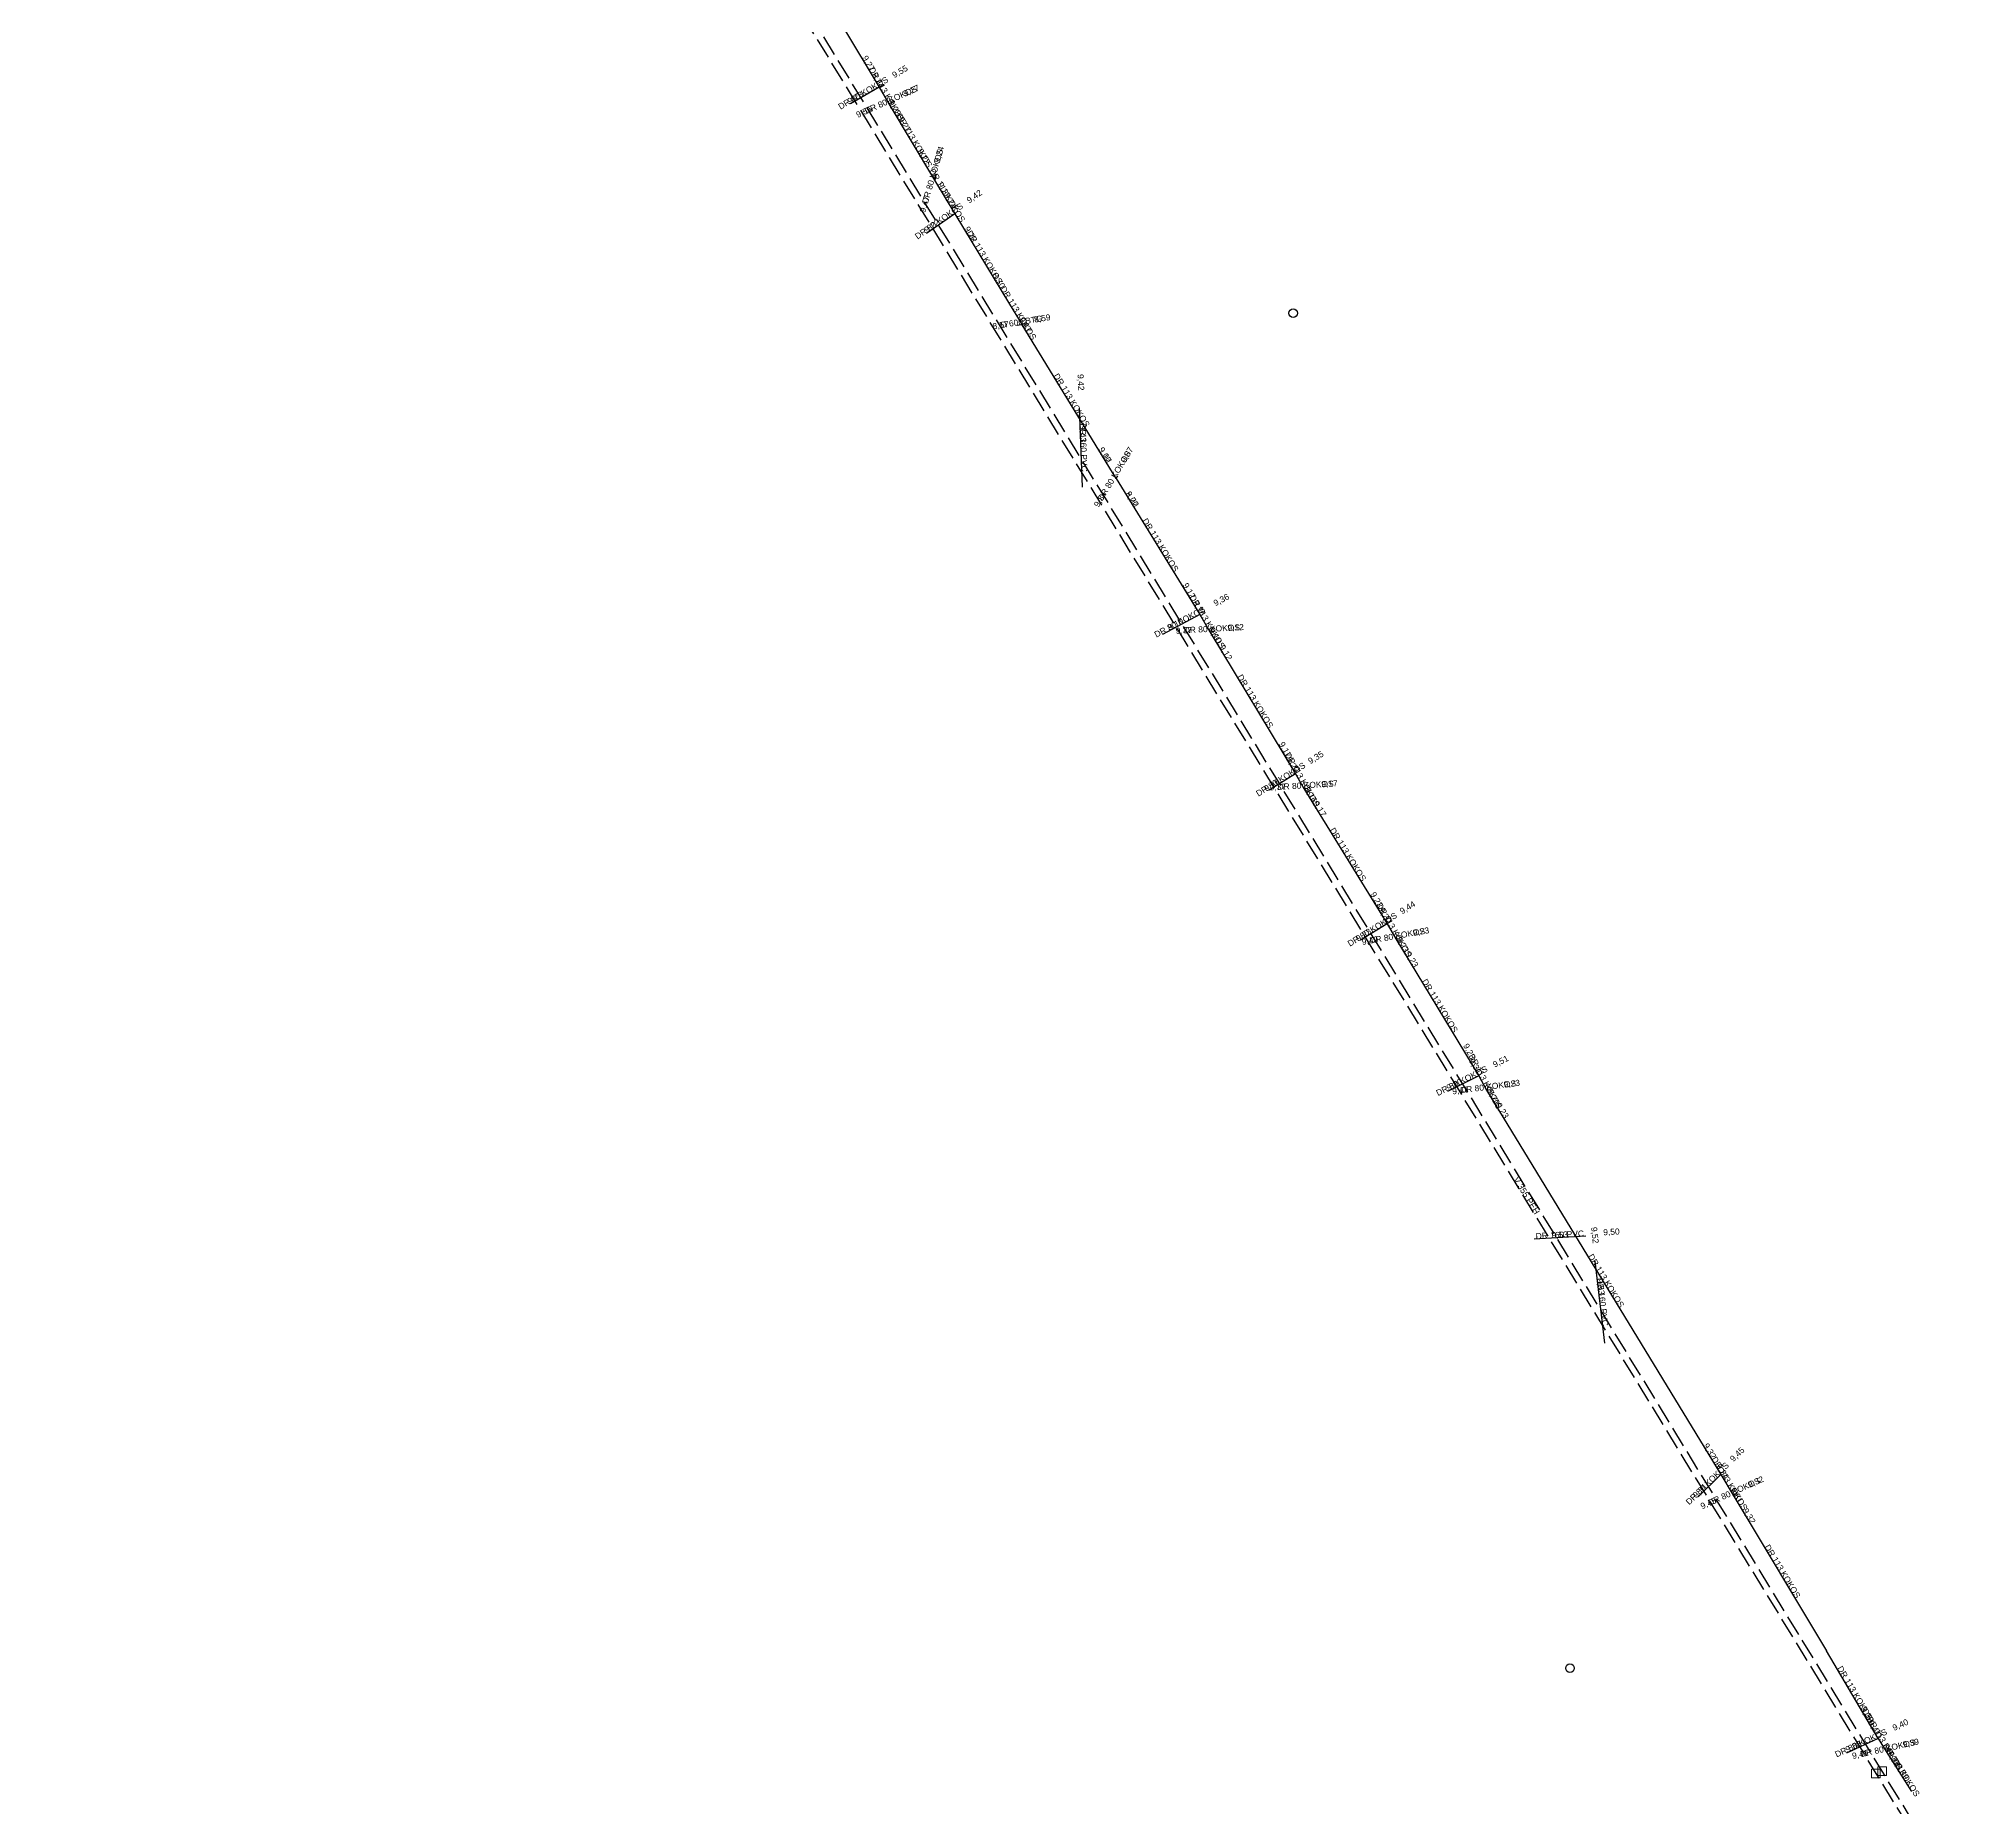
# Model space of a CAD drawing. Header units: metres. Extents: x 119005 to 120452, y 6146783 to 6149515.
# Drawn here: x 119353.5 to 119575.4, y 6148041.9 to 6148246.9 of the extents above; entities that cross this region are included whole.
import ezdxf
from ezdxf.enums import TextEntityAlignment as Align

# ---------------------------------------------------------------- set-up
doc = ezdxf.new("R2010")
doc.units = ezdxf.units.M
doc.header["$LTSCALE"] = 0.4
for name, pattern in [('dränledning', [0]), ('Heldragen__skalber__', [0]), ('Streck_prick__fast_', [12, 6, -2.5, 1, -2.5]), ('Streckad', [8, 6, -2])]:
    doc.linetypes.add(name, pattern=pattern)
for name, color, linetype in [('BRUNN_POINT', 7, 'Continuous'), ('D_LINE', 83, 'Streck_prick__fast_'), ('D_TEXT', 7, 'Continuous'), ('DR_LINE', 83, 'dränledning'), ('DR_TEXT', 7, 'Continuous'), ('DRG_POINT', 7, 'Continuous'), ('V_LINE', 173, 'Streckad'), ('V_TEXT', 7, 'Continuous'), ('VPL_POINT', 173, 'Continuous')]:
    doc.layers.add(name, color=color, linetype=linetype)
doc.styles.add('Standard_CAD', font='ARIAL.TTF', dxfattribs={"height": 0.2})

# ---------------------------------------------------------------- blocks, each defined once
blk = doc.blocks.new('Cirkel')
blk.add_ellipse((0, 0), major_axis=(0.5, 0), ratio=1)
blk = doc.blocks.new('Rektangel')
at = {"color": 0, "linetype": 'Heldragen__skalber__', "lineweight": 0, "flags": 128}
blk.add_lwpolyline([(-0.5, -0.5), (-0.5, 0.5), (0.5, 0.5), (0.5, -0.5), (-0.5, -0.5)], dxfattribs=at)

msp = doc.modelspace()

# ---------------------------------------------------------------- linework, layer by layer
at = {"layer": 'D_LINE', "flags": 128}
msp.add_lwpolyline([(119468.02, 6148213.84), (119466.91, 6148213.66)], dxfattribs=at)
at = {"layer": 'DR_LINE', "flags": 128}
for points in [[(119438.2, 6148262.49), (119450.92, 6148241.26)], [(119450.92, 6148241.26), (119447.61, 6148239.32)], [(119450.92, 6148241.26), (119452.06, 6148239.32)], [(119452.06, 6148239.32), (119452.76, 6148239.64)], [(119452.06, 6148239.32), (119457.35, 6148230.49)], [(119457.35, 6148230.49), (119457.57, 6148231.21)], [(119457.35, 6148230.49), (119459.69, 6148226.61)], [(119459.69, 6148226.61), (119456.41, 6148224.32)], [(119459.69, 6148226.61), (119466.04, 6148216.12)], [(119466.04, 6148216.12), (119467.49, 6148213.72)], [(119478.37, 6148195.92), (119467.49, 6148213.72)], [(119474.08, 6148204.06), (119474.45, 6148194.94)], [(119478.37, 6148195.92), (119478.56, 6148196.23)], [(119478.37, 6148195.92), (119488.07, 6148180.16)], [(119488.07, 6148180.16), (119483.75, 6148177.86)], [(119488.07, 6148180.16), (119489.25, 6148178.16)], [(119489.25, 6148178.16), (119489.71, 6148178.18)], [(119489.25, 6148178.16), (119499.15, 6148161.73)], [(119499.15, 6148161.73), (119496.1, 6148159.83)], [(119499.15, 6148161.73), (119500.11, 6148160.03)], [(119500.11, 6148160.03), (119500.57, 6148160.05)], [(119500.11, 6148160.03), (119509.77, 6148144.35)], [(119509.77, 6148144.35), (119506.69, 6148142.43)], [(119509.77, 6148144.35), (119510.79, 6148142.58)], [(119510.79, 6148142.58), (119511.21, 6148142.65)], [(119510.79, 6148142.58), (119520.39, 6148126.74)], [(119520.39, 6148126.74), (119516.76, 6148124.92)], [(119520.39, 6148126.74), (119521.27, 6148125.08)], [(119521.27, 6148125.08), (119521.76, 6148125.14)], [(119521.27, 6148125.08), (119548.41, 6148080.52)], [(119532.77, 6148108.13), (119526.8, 6148107.8)], [(119533.83, 6148105.24), (119534.93, 6148095.75)], [(119548.41, 6148080.52), (119545.79, 6148077.95)], [(119548.41, 6148080.52), (119549.87, 6148078.13)], [(119549.87, 6148078.13), (119550.31, 6148078.32)], [(119549.87, 6148078.13), (119560.67, 6148060.12)], [(119566.64, 6148049.96), (119560.67, 6148060.12)], [(119566.64, 6148049.96), (119562.96, 6148048.26)], [(119566.64, 6148049.96), (119567.57, 6148048.43)], [(119567.57, 6148048.43), (119568.12, 6148048.55)], [(119567.57, 6148048.43), (119570.5, 6148043.81)]]:
    msp.add_lwpolyline(points, dxfattribs=at)
at = {"layer": 'V_LINE', "flags": 128}
for points in [[(119004.61, 6149515.04), (119028.7, 6149480.24), (119038.78, 6149436.47), (119050.06, 6149383.53), (119055.3, 6149361.6), (119056.56, 6149357.25), (119070.32, 6149311.29), (119078.19, 6149308.94), (119086.24, 6149309.07), (119091.29, 6149309.92), (119121.41, 6149315.9), (119122.59, 6149315.18), (119149.3, 6149214.29), (119135.75, 6149185.6), (119182.93, 6149075.31), (119258.92, 6148953.78), (119287.27, 6148934.4), (119314.13, 6148864.87), (119344.54, 6148730.83), (119317.87, 6148631.05), (119276.53, 6148558.1), (119273.82, 6148551.46), (119273.83, 6148549.58), (119277, 6148540.63), (119346, 6148414.01), (119346.29, 6148413.49), (119419.77, 6148286.07), (119566.38, 6148045.9), (119594.94, 6147999.31), (119603.58, 6147985.48), (119645.01, 6147923.87), (119686.24, 6147863.43), (119757.09, 6147760.23), (119760.04, 6147755.94), (119843.7, 6147634.12), (119865.01, 6147598.47), (119885.58, 6147564.18), (119895.8, 6147547.1), (119916.25, 6147512.95), (119945.2, 6147465.62), (120033.72, 6147346.13), (120104.42, 6147250.61), (120314.14, 6146966.06), (120450.37, 6146783.1), (120450.7, 6146782.65)], [(120451.65, 6146782.97), (120451.59, 6146783.06), (120450.84, 6146783.97), (120314.65, 6146966.6), (120104.98, 6147251.13), (120034.35, 6147346.46), (119945.74, 6147466.1), (119916.87, 6147513.29), (119896.5, 6147547.53), (119886.39, 6147564.5), (119865.75, 6147598.85), (119844.61, 6147634.07), (119760.63, 6147756.44), (119757.68, 6147760.65), (119686.93, 6147863.84), (119686.58, 6147864.23), (119645.61, 6147924.26), (119604.28, 6147985.55), (119595.57, 6147999.54), (119567.1, 6148046.18), (119420.5, 6148286.45), (119346.95, 6148414), (119346.61, 6148414.37), (119277.36, 6148540.77), (119274.22, 6148549.52), (119274.2, 6148551.51), (119276.88, 6148557.91), (119318.43, 6148630.77), (119344.9, 6148730.82), (119314.46, 6148864.98), (119287.55, 6148934.64), (119259.2, 6148954.09), (119183.79, 6149075.68), (119137.3, 6149184.14)]]:
    msp.add_lwpolyline(points, dxfattribs=at)

# ---------------------------------------------------------------- block references
at = {"layer": 'BRUNN_POINT'}
for p in [(119498.89, 6148215.09), (119530.95, 6148058.1)]:
    msp.add_blockref('Cirkel', p, dxfattribs=at)
at = {"layer": 'DRG_POINT', "xscale": 0.009999999776482582, "yscale": 0.009999999776482582}
for p in [(119450.92, 6148241.26), (119452.06, 6148239.32), (119457.35, 6148230.49), (119459.69, 6148226.61), (119478.37, 6148195.92), (119488.07, 6148180.16), (119489.25, 6148178.16), (119499.15, 6148161.73), (119500.11, 6148160.03), (119509.77, 6148144.35), (119510.79, 6148142.58), (119520.39, 6148126.74), (119521.27, 6148125.08), (119548.41, 6148080.52), (119549.87, 6148078.13), (119566.64, 6148049.96), (119567.57, 6148048.43)]:
    msp.add_blockref('Rektangel', p, dxfattribs=at)
at = {"layer": 'VPL_POINT'}
for p in [(119566.38, 6148045.9), (119567.1, 6148046.18)]:
    msp.add_blockref('Rektangel', p, dxfattribs=at)

# ---------------------------------------------------------------- texts
at = {"layer": 'D_TEXT', "style": 'Standard_CAD'}
for s, p in [('8,57', (119465.06, 6148213.36)), ('D 600 BTG', (119467.47, 6148213.75)), ('8,59', (119469.88, 6148214.14))]:
    msp.add_text(s, height=0.7, rotation=9.256, dxfattribs=at).set_placement(p, align=Align.CENTER)
at = {"layer": 'DR_TEXT', "style": 'Standard_CAD'}
for s, rotation, p in [('9,27', -59.6253, (119449.41, 6148243.85)), ('DR 113 KOKOS', -59.6253, (119451.49, 6148240.29)), ('9,24', -59.0629, (119450.52, 6148241.89)), ('9,55', 30.333, (119453.51, 6148242.78)), ('DR 80 KOKOS', 30.333, (119449.26, 6148240.29)), ('9,28', 30.333, (119448.33, 6148239.74)), ('DR 80 KOKOS', 24.2112, (119452.41, 6148239.48)), ('9,27', 24.2112, (119454.8, 6148240.55)), ('9,55', 24.2112, (119449.32, 6148238.09)), ('9,28', -59.6253, (119452.44, 6148238.67)), ('DR 113 KOKOS', -59.0629, (119454.71, 6148234.9)), ('9,27', -59.0629, (119453.6, 6148236.75)), ('9,22', -58.9045, (119455.81, 6148233.05)), ('DR 80 KOKOS', 73.8591, (119457.46, 6148230.85)), ('9,24', 73.8591, (119458.19, 6148233.37)), ('DR 113 KOKOS', -58.9045, (119458.52, 6148228.55)), ('9,17', -58.8407, (119458.14, 6148229.18)), ('DR 80 KOKOS', 34.8697, (119458.05, 6148225.47)), ('9,47', 73.8591, (119456.52, 6148227.6)), ('9,24', -58.9045, (119458.9, 6148227.92)), ('9,42', 34.8697, (119462.15, 6148228.33)), ('9,22', 34.8697, (119457.23, 6148224.9)), ('9,22', -58.8407, (119461.24, 6148224.05)), ('DR 113 KOKOS', -58.8407, (119462.86, 6148221.37)), ('8,70', -58.7425, (119464.48, 6148218.68)), ('DR 113 KOKOS', -58.7425, (119466.76, 6148214.92)), ('9,17', -58.7425, (119467.59, 6148213.55)), ('DR 113 KOKOS', -58.5561, (119472.93, 6148204.82)), ('9,42', -87.6579, (119473.95, 6148207.06)), ('9,43', -87.6579, (119474.2, 6148201.06)), ('DR 160 PVC', -87.6579, (119474.26, 6148199.5)), ('DR 80 KOKOS', 58.9685, (119478.46, 6148196.07)), ('9,10', -58.4016, (119476.8, 6148198.48)), ('9,07', -58.5561, (119476.81, 6148198.48)), ('9,07', 58.9685, (119479.92, 6148198.49)), ('9,34', 58.9685, (119476.83, 6148193.35)), ('8,70', -58.5561, (119479.94, 6148193.36)), ('9,07', -58.4016, (119479.95, 6148193.37)), ('DR 113 KOKOS', -58.4016, (119483.22, 6148188.04)), ('9,12', -59.5584, (119486.55, 6148182.75)), ('DR 80 KOKOS', 27.9751, (119485.91, 6148179.01)), ('DR 113 KOKOS', -59.5584, (119488.66, 6148179.16)), ('9,16', -58.9273, (119487.7, 6148180.73)), ('9,36', 27.9751, (119490.72, 6148181.57)), ('9,10', 27.9751, (119485.42, 6148178.75)), ('9,37', 3.1161, (119486.25, 6148177.99)), ('DR 80 KOKOS', 3.1161, (119489.48, 6148178.17)), ('9,10', -59.5584, (119489.59, 6148177.57)), ('9,12', 3.1161, (119492.24, 6148178.32)), ('9,12', -58.9273, (119490.8, 6148175.59)), ('DR 113 KOKOS', -58.9273, (119494.2, 6148169.94)), ('9,17', -60.4715, (119497.67, 6148164.34)), ('DR 113 KOKOS', -60.4715, (119499.63, 6148160.88)), ('9,23', -58.3729, (119498.54, 6148162.58)), ('9,35', 31.9092, (119501.69, 6148163.32)), ('DR 80 KOKOS', 31.9092, (119497.62, 6148160.78)), ('9,16', 31.9092, (119496.6, 6148160.14)), ('DR 80 KOKOS', 3.5059, (119500.34, 6148160.04)), ('9,17', 3.5059, (119503.11, 6148160.21)), ('9,37', 3.5059, (119497.12, 6148159.84)), ('9,16', -60.4715, (119500.63, 6148159.12)), ('9,17', -58.3729, (119501.69, 6148157.47)), ('DR 113 KOKOS', -58.3729, (119504.94, 6148152.19)), ('9,23', -59.9044, (119508.26, 6148146.94)), ('DR 80 KOKOS', 31.8736, (119508.23, 6148143.39)), ('DR 113 KOKOS', -59.9044, (119510.28, 6148143.46)), ('9,20', -58.7844, (119509.24, 6148145.14)), ('9,44', 31.8736, (119512.32, 6148145.93)), ('9,23', 31.8736, (119507.22, 6148142.76)), ('DR 80 KOKOS', 10.0688, (119511, 6148142.61)), ('9,23', 10.0688, (119513.75, 6148143.1)), ('9,49', 10.0688, (119507.84, 6148142.05)), ('9,23', -59.9044, (119511.27, 6148141.75)), ('9,23', -58.7844, (119512.35, 6148140.01)), ('DR 113 KOKOS', -58.7844, (119515.59, 6148134.66)), ('9,23', -62.0675, (119518.99, 6148129.39)), ('DR 80 KOKOS', 26.6473, (119518.57, 6148125.83)), ('DR 113 KOKOS', -62.0675, (119520.83, 6148125.91)), ('9,31', -58.6535, (119519.71, 6148127.64)), ('9,51', 26.6473, (119523.07, 6148128.09)), ('9,20', 26.6473, (119517.71, 6148125.4)), ('9,47', 7.4012, (119518.3, 6148124.69)), ('DR 80 KOKOS', 7.4012, (119521.51, 6148125.11)), ('9,23', 7.4012, (119524.25, 6148125.47)), ('9,20', -62.0675, (119521.8, 6148124.09)), ('9,23', -58.6535, (119522.83, 6148122.52)), ('DR 160 PVC', 3.2197, (119529.79, 6148107.96)), ('9,53', 3.2197, (119529.78, 6148107.96)), ('9,52', -83.3847, (119533.49, 6148108.22)), ('9,50', 3.2197, (119535.77, 6148108.3)), ('DR 113 KOKOS', -58.6535, (119534.84, 6148102.8)), ('9,53', -83.3847, (119534.18, 6148102.26)), ('DR 160 PVC', -83.3847, (119534.38, 6148100.49)), ('9,32', -58.6758, (119546.85, 6148083.08)), ('9,45', 44.3377, (119550.56, 6148082.62)), ('DR 80 KOKOS', 44.3377, (119547.1, 6148079.24)), ('DR 113 KOKOS', -58.6758, (119549.14, 6148079.32)), ('9,34', -59.041, (119548.33, 6148080.7)), ('9,31', 44.3377, (119546.27, 6148078.42)), ('DR 80 KOKOS', 24.2504, (119550.09, 6148078.23)), ('9,31', -58.6758, (119549.97, 6148077.96)), ('9,32', 24.2504, (119552.6, 6148079.36)), ('9,45', 24.2504, (119547.13, 6148076.89)), ('9,32', -59.041, (119551.41, 6148075.55)), ('DR 113 KOKOS', -59.041, (119555.27, 6148069.13)), ('DR 113 KOKOS', -59.5574, (119563.66, 6148055.04)), ('9,39', -58.7882, (119565.09, 6148052.53)), ('9,38', -59.5574, (119565.12, 6148052.55)), ('DR 113 KOKOS', -58.7882, (119567.11, 6148049.2)), ('9,40', 24.7339, (119569.37, 6148051.22)), ('DR 80 KOKOS', 24.7339, (119564.8, 6148049.11)), ('9,41', -57.5932, (119565.96, 6148050.96)), ('9,39', 12.5297, (119570.5, 6148049.08)), ('9,38', 24.7339, (119563.92, 6148048.71)), ('9,41', 12.5297, (119564.64, 6148047.78)), ('DR 80 KOKOS', 12.5297, (119567.84, 6148048.49)), ('DR 113 KOKOS', -57.5932, (119569.03, 6148046.12)), ('9,34', -59.5574, (119568.16, 6148047.37)), ('9,38', -58.7882, (119568.2, 6148047.4)), ('9,39', -57.5932, (119569.18, 6148045.9))]:
    msp.add_text(s, height=0.7, rotation=rotation, dxfattribs=at).set_placement(p, align=Align.CENTER)
at = {"layer": 'V_TEXT', "style": 'Standard_CAD'}
msp.add_text('V 355 PEH', height=0.7, rotation=-58.5992, dxfattribs=at).set_placement((119526.88, 6148110.6), align=Align.RIGHT)

doc.saveas('drawing.dxf')
